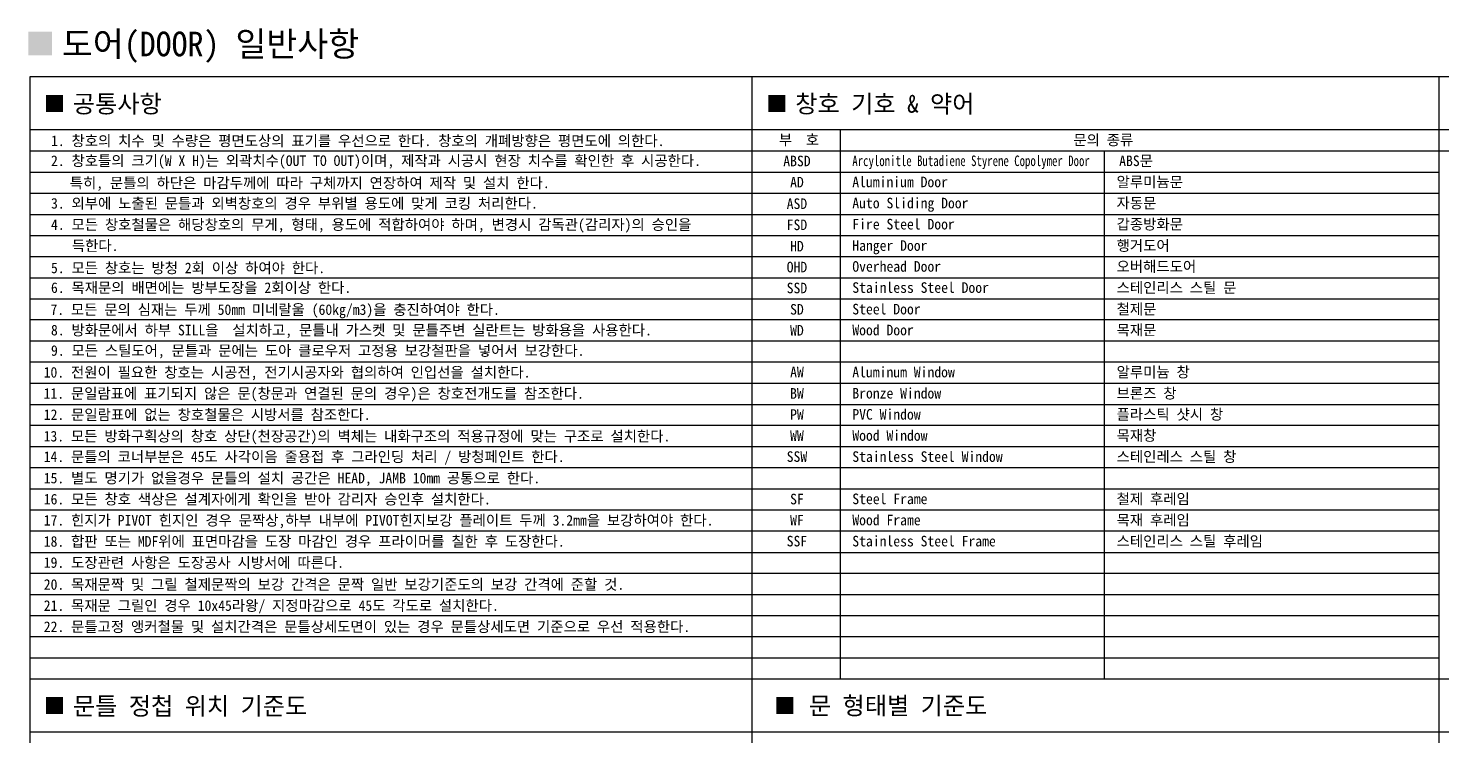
# Model space of a CAD drawing. Header units: millimetres. Extents: x 3752 to 81841, y 4485 to 53170.
# Drawn here: x 3752 to 41507, y 34260 to 53170 of the extents above; entities that cross this region are included whole.
import ezdxf
from ezdxf.enums import TextEntityAlignment as Align

# ---------------------------------------------------------------- set-up
doc = ezdxf.new("R2010")
doc.units = ezdxf.units.MM
doc.header["$LTSCALE"] = 50
for name, color, linetype in [('A-XXXX-SYMB', 7, 'Continuous'), ('A-XXXX-TABL', 7, 'Continuous'), ('A-XXXX-TXT2', 3, 'Continuous')]:
    doc.layers.add(name, color=color, linetype=linetype)
doc.styles.add('돋움체', font='')
doc.styles.get('돋움체').set_extended_font_data('DotumChe')

msp = doc.modelspace()

# ---------------------------------------------------------------- linework, layer by layer
at = {"layer": 'A-XXXX-SYMB'}
for points in [[(3751.6, 53076.2), (4384.1, 53076.2), (3751.6, 52443.6), (4384.1, 52443.6)], [(4225.8, 51387.3), (4677.6, 51387.3), (4225.8, 50935.5), (4677.6, 50935.5)], [(23522.2, 51387.3), (23974.1, 51387.3), (23522.2, 50935.5), (23974.1, 50935.5)], [(4225.8, 35291.3), (4677.6, 35291.3), (4225.8, 34839.5), (4677.6, 34839.5)], [(23734.5, 35291.3), (24186.3, 35291.3), (23734.5, 34839.5), (24186.3, 34839.5)]]:
    msp.add_solid(points, dxfattribs=at)
at = {"layer": 'A-XXXX-TABL', "color": 3}
for p, q in [((3794, 51867.4), (3794, 4485.2)), ((74202.3, 51867.4), (3794, 51867.4)), ((23090.4, 4485.2), (23090.4, 51867.4)), ((41443, 4536.9), (41443, 51867.4)), ((74202.3, 50455.5), (23090.4, 50455.5)), ((25443.6, 35771.4), (25443.6, 50455.5)), ((32503.3, 35771.4), (32503.3, 49890.7)), ((41443, 4485.2), (41443, 48852.8)), ((74202.3, 35771.4), (3794, 35771.4)), ((74202.3, 34359.4), (3794, 34359.4))]:
    msp.add_line(p, q, dxfattribs=at)
at = {"layer": 'A-XXXX-TABL'}
for p, q in [((23090.4, 50455.5), (3794, 50455.5)), ((25443.6, 35771.4), (25443.6, 50455.5)), ((3794, 49890.7), (23090.4, 49890.7)), ((23090.4, 49890.7), (41443, 49890.7)), ((41443, 49890.7), (74202.3, 49890.7)), ((3794, 49325.9), (23090.4, 49325.9)), ((23090.4, 49325.9), (41443, 49325.9)), ((3794, 48761.1), (23090.4, 48761.1)), ((23090.4, 48761.1), (41443, 48761.1)), ((3794, 48196.4), (23090.4, 48196.4)), ((23090.4, 48196.4), (41443, 48196.4)), ((3794, 47631.6), (23090.4, 47631.6)), ((23090.4, 47631.6), (41443, 47631.6)), ((3794, 47066.8), (23090.4, 47066.8)), ((23090.4, 47066.8), (41443, 47066.8)), ((3794, 46502), (23090.4, 46502)), ((23090.4, 46502), (41443, 46502)), ((3794, 45937.3), (23090.4, 45937.3)), ((23090.4, 45937.3), (41443, 45937.3)), ((23090.4, 45372.5), (3794, 45372.5)), ((41443, 45372.5), (23090.4, 45372.5)), ((23090.4, 44807.7), (3794, 44807.7)), ((41443, 44807.7), (23090.4, 44807.7)), ((23090.4, 44243), (3794, 44243)), ((41443, 44243), (23090.4, 44243)), ((23090.4, 43678.2), (3794, 43678.2)), ((41443, 43678.2), (23090.4, 43678.2)), ((3794, 43113.4), (23090.4, 43113.4)), ((23090.4, 43113.4), (41443, 43113.4)), ((23090.4, 42548.6), (3794, 42548.6)), ((41443, 42548.6), (23090.4, 42548.6)), ((23090.4, 41983.9), (3794, 41983.9)), ((41443, 41983.9), (23090.4, 41983.9)), ((23090.4, 41419.1), (3794, 41419.1)), ((41443, 41419.1), (23090.4, 41419.1)), ((23090.4, 40854.3), (3794, 40854.3)), ((41443, 40854.3), (23090.4, 40854.3)), ((23090.4, 40289.5), (3794, 40289.5)), ((41443, 40289.5), (23090.4, 40289.5)), ((23090.4, 39724.8), (3794, 39724.8)), ((41443, 39724.8), (23090.4, 39724.8)), ((3794, 39160), (23090.4, 39160)), ((23090.4, 39160), (41443, 39160)), ((23090.4, 38595.2), (3794, 38595.2)), ((41443, 38595.2), (23090.4, 38595.2)), ((23090.4, 38030.4), (3794, 38030.4)), ((41443, 38030.4), (23090.4, 38030.4)), ((23090.4, 37465.7), (3794, 37465.7)), ((41443, 37465.7), (23090.4, 37465.7)), ((23090.4, 36900.9), (3794, 36900.9)), ((41443, 36900.9), (23090.4, 36900.9)), ((23090.4, 36336.1), (3794, 36336.1)), ((41443, 36336.1), (23090.4, 36336.1))]:
    msp.add_line(p, q, dxfattribs=at)

# ---------------------------------------------------------------- texts
at = {"layer": 'A-XXXX-TXT2', "style": '돋움체'}
for s, height, p in [('도어(DOOR) 일반사항', 658.902, (4649.7, 52420.7)), ('공통사항', 473.16, (4943.3, 50912.6)), ('창호 기호 & 약어', 473.16, (24239.7, 50912.6)), ('1. 창호의 치수 및 수량은 평면도상의 표기를 우선으로 한다. 창호의 개폐방향은 평면도에 의한다.', 282.386, (4359.2, 50021.1)), ('2. 창호틀의 크기(W X H)는 외곽치수(OUT TO OUT)이며, 제작과 시공시 현장 치수를 확인한 후 시공한다.', 282.386, (4359.2, 49488.8)), ('ABS문', 282.39, (32890.8, 49486.4)), ('특히, 문틀의 하단은 마감두께에 따라 구체까지 연장하여 제작 및 설치 한다.', 282.386, (4859.4, 48895.9)), ('Aluminium Door', 282.386, (25762.9, 48921.6)), ('알루미늄문', 282.39, (32822.5, 48921.6)), ('3. 외부에 노출된 문틀과 외벽창호의 경우 부위별 용도에 맞게 코킹 처리한다.', 282.386, (4359.2, 48349.9)), ('Auto Sliding Door', 282.386, (25762.9, 48356.9)), ('자동문', 282.39, (32822.5, 48356.9)), ('4. 모든 창호철물은 해당창호의 무게, 형태, 용도에 적합하여야 하며, 변경시 감독관(감리자)의 승인을', 282.386, (4359.2, 47781.6)), ('Fire Steel Door', 282.386, (25762.9, 47792.1)), ('갑종방화문', 282.39, (32822.5, 47792.1)), ('득한다.', 282.39, (4915.1, 47216.9)), ('Hanger Door', 282.386, (25762.9, 47220.9)), ('행거도어', 282.39, (32822.5, 47220.9)), ('5. 모든 창호는 방청 2회 이상 하여야 한다.', 282.386, (4358, 46623.9)), ('Overhead Door', 282.386, (25762.9, 46662.5)), ('오버해드도어', 282.39, (32822.5, 46662.5)), ('6. 목재문의 배면에는 방부도장을 2회이상 한다. ', 282.386, (4358, 46095.6)), ('Stainless Steel Door', 282.386, (25762.9, 46097.8)), ('스테인리스 스틸 문', 282.39, (32822.5, 46097.8)), ('Steel Door', 282.39, (25762.9, 45521.4)), ('철제문', 282.39, (32822.5, 45521.4)), ('8. 방화문에서 하부 SILL을  설치하고, 문틀내 가스켓 및 문틀주변 실란트는 방화용을 사용한다.', 282.386, (4358, 44960.7)), ('Wood Door', 282.39, (25762.9, 44962.4)), ('목재문', 282.39, (32822.5, 44962.4)), ('Aluminum Window', 282.386, (25762.9, 43838.7)), ('알루미늄 창', 282.39, (32822.5, 43838.7)), ('Bronze Window', 282.386, (25762.9, 43273.9)), ('브론즈 창', 282.39, (32822.5, 43273.9)), ('PVC Window', 282.39, (25762.9, 42709.1)), ('플라스틱 샷시 창', 282.39, (32822.5, 42709.1)), ('Wood Window', 282.386, (25762.9, 42144.4)), ('목재창', 282.39, (32822.5, 42144.4)), ('14. 문틀의 코너부분은 45도 사각이음 줄용접 후 그라인딩 처리 / 방청페인트 한다.', 282.386, (4162.8, 41576.4)), ('Stainless Steel Window', 282.386, (25762.9, 41579.6)), ('스테인레스 스틸 창', 282.39, (32822.5, 41579.6)), ('15. 별도 명기가 없을경우 문틀의 설치 공간은 HEAD, JAMB 10mm 공통으로 한다.', 282.386, (4164.7, 41006.2)), ('16. 모든 창호 색상은 설계자에게 확인을 받아 감리자 승인후 설치한다.', 282.386, (4165.2, 40442.6)), ('Steel Frame', 282.386, (25762.9, 40450)), ('철제 후레임', 282.39, (32822.5, 40450)), ('17. 힌지가 PIVOT 힌지인 경우 문짝상,하부 내부에 PIVOT힌지보강 플레이트 두께 3.2mm을 보강하여야 한다.', 282.386, (4165.2, 39877.8)), ('Wood Frame', 282.39, (25762.9, 39885.3)), ('목재 후레임', 282.39, (32822.5, 39885.3)), ('18. 합판 또는 MDF위에 표면마감을 도장 마감인 경우 프라이머를 칠한 후 도장한다.', 282.386, (4165.2, 39313)), ('Stainless Steel Frame', 282.386, (25762.9, 39320.5)), ('스테인리스 스틸 후레임', 282.386, (32822.5, 39320.5)), ('19. 도장관련 사항은 도장공사 시방서에 따른다.', 282.386, (4165.2, 38748.2)), ('20. 목재문짝 및 그릴 철제문짝의 보강 간격은 문짝 일반 보강기준도의 보강 간격에 준할 것.', 282.386, (4165.6, 38162.5)), ('21. 목재문 그릴인 경우 10x45라왕/ 지정마감으로 45도 각도로 설치한다.', 282.386, (4165.6, 37598.2)), ('22. 문틀고정 앵커철물 및 설치간격은 문틀상세도면이 있는 경우 문틀상세도면 기준으로 우선 적용한다.', 282.386, (4165.6, 37033.4)), ('문틀 정첩 위치 기준도', 473.16, (4943.3, 34816.6)), ('문 형태별 기준도', 473.16, (24602.1, 34826.4))]:
    msp.add_text(s, height=height, dxfattribs=at).set_placement(p)
for s, p in [('부  호', (24338.2, 50044.5)), ('문의 종류', (32468.7, 50044.5)), ('ABSD', (24283.8, 49481)), ('AD', (24283.8, 48916.3)), ('ASD', (24283.8, 48339.6)), ('FSD', (24283.8, 47774.8)), ('HD', (24283.8, 47203.6)), ('OHD', (24283.8, 46645.3)), ('SSD', (24283.8, 46085.8)), ('SD', (24283.8, 45516)), ('WD', (24283.8, 44957.1)), ('AW', (24283.8, 43838.7)), ('BW', (24283.8, 43268.5)), ('PW', (24283.8, 42703.8)), ('WW', (24283.8, 42139)), ('SSW', (24283.8, 41579.6)), ('SF', (24283.8, 40444.7)), ('WF', (24283.8, 39879.9)), ('SSF', (24283.8, 39320.5))]:
    msp.add_text(s, height=282.39, dxfattribs=at).set_placement(p, align=Align.CENTER)
at = {"layer": 'A-XXXX-TXT2', "style": '돋움체', "width": 0.79}
msp.add_text('Arcylonitle Butadiene Styrene Copolymer Door', height=282.386, dxfattribs=at).set_placement((25762.9, 49486.4))
at = {"layer": 'A-XXXX-TXT2', "style": '돋움체'}
for s, p in [('7. 모든 문의 심재는 두께 50mm 미네랄울 (60kg/m3)을 충진하여야 한다.', (4343.7, 45650.6)), ('9. 모든 스틸도어, 문틀과 문에는 도아 클로우저 고정용 보강철판을 넣어서 보강한다. ', (4358.2, 44556)), ('10. 전원이 필요한 창호는 시공전, 전기시공자와 협의하여 인입선을 설치한다.', (4162.7, 43974.4)), ('11. 문일람표에 표기되지 않은 문(창문과 연결된 문의 경우)은 창호전개도를 참조한다.', (4161.2, 43409)), ('12. 문일람표에 없는 창호철물은 시방서를 참조한다.', (4165.6, 42842.5)), ('13. 모든 방화구획상의 창호 상단(천장공간)의 벽체는 내화구조의 적용규정에 맞는 구조로 설치한다.', (4161.9, 42266.7))]:
    msp.add_text(s, height=282.386, dxfattribs=at).set_placement(p, align=Align.MIDDLE_LEFT)

doc.saveas('drawing.dxf')
